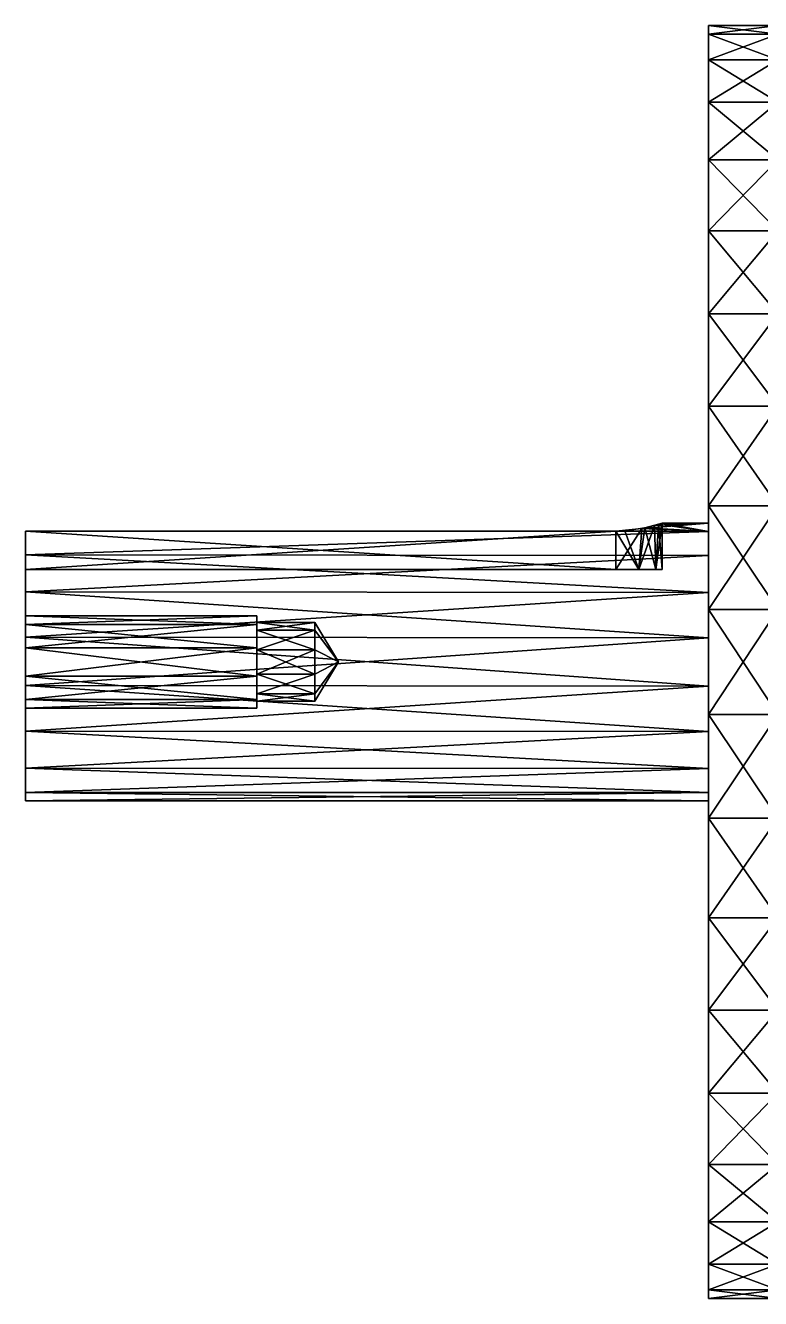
# Model space of a CAD drawing. Extents: x -237 to 78, y -138 to -8.
# Drawn here: x -237.4 to -173.9, y -128 to -18 of the extents above; entities that cross this region are included whole.
import ezdxf

# ---------------------------------------------------------------- set-up
doc = ezdxf.new("R2010")
doc.units = 0
doc.layers.get('0').update_dxf_attribs({"color": 214, "linetype": 'CONTINUOUS'})

msp = doc.modelspace()

# ---------------------------------------------------------------- meshes
at = {"color": 134}
mesh = msp.add_polyface(dxfattribs=at)
corners = [(-172.39, -17.95, 299.29), (-178.39, -17.95, 299.29), (-172.39, -18.7, 308.34), (-178.39, -17.95, 299.29), (-178.39, -18.7, 308.34), (-172.39, -18.7, 308.34), (-172.39, -18.7, 308.34), (-178.39, -18.7, 308.34), (-172.39, -20.93, 317.15), (-178.39, -18.7, 308.34), (-178.39, -20.93, 317.15), (-172.39, -20.93, 317.15), (-172.39, -20.93, 317.15), (-178.39, -20.93, 317.15), (-172.39, -24.58, 325.47), (-178.39, -20.93, 317.15), (-178.39, -24.58, 325.47), (-172.39, -24.58, 325.47), (-172.39, -24.58, 325.47), (-178.39, -24.58, 325.47), (-172.39, -29.55, 333.07), (-178.39, -24.58, 325.47), (-178.39, -29.55, 333.07), (-172.39, -29.55, 333.07), (-172.39, -29.55, 333.07), (-178.39, -29.55, 333.07), (-172.39, -35.7, 339.75), (-178.39, -29.55, 333.07), (-178.39, -35.7, 339.75), (-172.39, -35.7, 339.75), (-172.39, -35.7, 339.75), (-178.39, -35.7, 339.75), (-172.39, -42.87, 345.33), (-178.39, -35.7, 339.75), (-178.39, -42.87, 345.33), (-172.39, -42.87, 345.33), (-172.39, -42.87, 345.33), (-178.39, -42.87, 345.33), (-172.39, -50.86, 349.66), (-178.39, -42.87, 345.33), (-178.39, -50.86, 349.66), (-172.39, -50.86, 349.66), (-172.39, -50.86, 349.66), (-178.39, -50.86, 349.66), (-172.39, -59.45, 352.61), (-178.39, -50.86, 349.66), (-178.39, -59.45, 352.61), (-172.39, -59.45, 352.61), (-172.39, -59.45, 352.61), (-178.39, -59.45, 352.61), (-172.39, -68.41, 354.1), (-178.39, -59.45, 352.61), (-178.39, -68.41, 354.1), (-172.39, -68.41, 354.1), (-172.39, -68.41, 354.1), (-178.39, -68.41, 354.1), (-172.39, -77.5, 354.1), (-178.39, -68.41, 354.1), (-178.39, -77.5, 354.1), (-172.39, -77.5, 354.1), (-172.39, -77.5, 354.1), (-178.39, -77.5, 354.1), (-172.39, -86.46, 352.61), (-178.39, -77.5, 354.1), (-178.39, -86.46, 352.61), (-172.39, -86.46, 352.61), (-172.39, -86.46, 352.61), (-178.39, -86.46, 352.61), (-172.39, -95.05, 349.66), (-178.39, -86.46, 352.61), (-178.39, -95.05, 349.66), (-172.39, -95.05, 349.66), (-172.39, -95.05, 349.66), (-178.39, -95.05, 349.66), (-172.39, -103.04, 345.33), (-178.39, -95.05, 349.66), (-178.39, -103.04, 345.33), (-172.39, -103.04, 345.33), (-172.39, -103.04, 345.33), (-178.39, -103.04, 345.33), (-172.39, -110.2, 339.75), (-178.39, -103.04, 345.33), (-178.39, -110.2, 339.75), (-172.39, -110.2, 339.75), (-172.39, -110.2, 339.75), (-178.39, -110.2, 339.75), (-172.39, -116.36, 333.07), (-178.39, -110.2, 339.75), (-178.39, -116.36, 333.07), (-172.39, -116.36, 333.07), (-172.39, -116.36, 333.07), (-178.39, -116.36, 333.07), (-172.39, -121.32, 325.47), (-178.39, -116.36, 333.07), (-178.39, -121.32, 325.47), (-172.39, -121.32, 325.47), (-172.39, -121.32, 325.47), (-178.39, -121.32, 325.47), (-172.39, -124.97, 317.15), (-178.39, -121.32, 325.47), (-178.39, -124.97, 317.15), (-172.39, -124.97, 317.15), (-172.39, -124.97, 317.15), (-178.39, -124.97, 317.15), (-172.39, -127.2, 308.34), (-178.39, -124.97, 317.15), (-178.39, -127.2, 308.34), (-172.39, -127.2, 308.34), (-172.39, -127.2, 308.34), (-178.39, -127.2, 308.34), (-172.39, -127.95, 299.29), (-178.39, -127.2, 308.34), (-178.39, -127.95, 299.29), (-172.39, -127.95, 299.29)]
mesh.append_faces([[corners[k] for k in face] for face in [(0, 1, 2, 0), (3, 4, 5, 3), (6, 7, 8, 6), (9, 10, 11, 9), (12, 13, 14, 12), (15, 16, 17, 15), (18, 19, 20, 18), (21, 22, 23, 21), (24, 25, 26, 24), (27, 28, 29, 27), (30, 31, 32, 30), (33, 34, 35, 33), (36, 37, 38, 36), (39, 40, 41, 39), (42, 43, 44, 42), (45, 46, 47, 45), (48, 49, 50, 48), (51, 52, 53, 51), (54, 55, 56, 54), (57, 58, 59, 57), (60, 61, 62, 60), (63, 64, 65, 63), (66, 67, 68, 66), (69, 70, 71, 69), (72, 73, 74, 72), (75, 76, 77, 75), (78, 79, 80, 78), (81, 82, 83, 81), (84, 85, 86, 84), (87, 88, 89, 87), (90, 91, 92, 90), (93, 94, 95, 93), (96, 97, 98, 96), (99, 100, 101, 99), (102, 103, 104, 102), (105, 106, 107, 105), (108, 109, 110, 108), (111, 112, 113, 111)]], dxfattribs={"vtx3": -1, "color": 134})
mesh = msp.add_polyface(dxfattribs=at)
corners = [(-172.39, -127.95, 299.29), (-178.39, -127.95, 299.29), (-172.39, -127.2, 290.24), (-178.39, -127.95, 299.29), (-178.39, -127.2, 290.24), (-172.39, -127.2, 290.24), (-172.39, -127.2, 290.24), (-178.39, -127.2, 290.24), (-172.39, -124.97, 281.43), (-178.39, -127.2, 290.24), (-178.39, -124.97, 281.43), (-172.39, -124.97, 281.43), (-172.39, -124.97, 281.43), (-178.39, -124.97, 281.43), (-172.39, -121.32, 273.11), (-178.39, -124.97, 281.43), (-178.39, -121.32, 273.11), (-172.39, -121.32, 273.11), (-172.39, -121.32, 273.11), (-178.39, -121.32, 273.11), (-172.39, -116.36, 265.51), (-178.39, -121.32, 273.11), (-178.39, -116.36, 265.51), (-172.39, -116.36, 265.51), (-172.39, -116.36, 265.51), (-178.39, -116.36, 265.51), (-172.39, -110.2, 258.82), (-178.39, -116.36, 265.51), (-178.39, -110.2, 258.82), (-172.39, -110.2, 258.82), (-172.39, -110.2, 258.82), (-178.39, -110.2, 258.82), (-172.39, -103.04, 253.24), (-178.39, -110.2, 258.82), (-178.39, -103.04, 253.24), (-172.39, -103.04, 253.24), (-172.39, -103.04, 253.24), (-178.39, -103.04, 253.24), (-172.39, -95.05, 248.92), (-178.39, -103.04, 253.24), (-178.39, -95.05, 248.92), (-172.39, -95.05, 248.92), (-172.39, -95.05, 248.92), (-178.39, -95.05, 248.92), (-172.39, -86.46, 245.97), (-178.39, -95.05, 248.92), (-178.39, -86.46, 245.97), (-172.39, -86.46, 245.97), (-172.39, -86.46, 245.97), (-178.39, -86.46, 245.97), (-172.39, -77.5, 244.48), (-178.39, -86.46, 245.97), (-178.39, -77.5, 244.48), (-172.39, -77.5, 244.48), (-172.39, -77.5, 244.48), (-178.39, -77.5, 244.48), (-172.39, -68.41, 244.48), (-178.39, -77.5, 244.48), (-178.39, -68.41, 244.48), (-172.39, -68.41, 244.48), (-172.39, -68.41, 244.48), (-178.39, -68.41, 244.48), (-172.39, -59.45, 245.97), (-178.39, -68.41, 244.48), (-178.39, -59.45, 245.97), (-172.39, -59.45, 245.97), (-172.39, -59.45, 245.97), (-178.39, -59.45, 245.97), (-172.39, -50.86, 248.92), (-178.39, -59.45, 245.97), (-178.39, -50.86, 248.92), (-172.39, -50.86, 248.92), (-172.39, -50.86, 248.92), (-178.39, -50.86, 248.92), (-172.39, -42.87, 253.24), (-178.39, -50.86, 248.92), (-178.39, -42.87, 253.24), (-172.39, -42.87, 253.24), (-172.39, -42.87, 253.24), (-178.39, -42.87, 253.24), (-172.39, -35.7, 258.82), (-178.39, -42.87, 253.24), (-178.39, -35.7, 258.82), (-172.39, -35.7, 258.82), (-172.39, -35.7, 258.82), (-178.39, -35.7, 258.82), (-172.39, -29.55, 265.51), (-178.39, -35.7, 258.82), (-178.39, -29.55, 265.51), (-172.39, -29.55, 265.51), (-172.39, -29.55, 265.51), (-178.39, -29.55, 265.51), (-172.39, -24.58, 273.11), (-178.39, -29.55, 265.51), (-178.39, -24.58, 273.11), (-172.39, -24.58, 273.11), (-172.39, -24.58, 273.11), (-178.39, -24.58, 273.11), (-172.39, -20.93, 281.43), (-178.39, -24.58, 273.11), (-178.39, -20.93, 281.43), (-172.39, -20.93, 281.43), (-172.39, -20.93, 281.43), (-178.39, -20.93, 281.43), (-172.39, -18.7, 290.24), (-178.39, -20.93, 281.43), (-178.39, -18.7, 290.24), (-172.39, -18.7, 290.24), (-172.39, -18.7, 290.24), (-178.39, -18.7, 290.24), (-172.39, -17.95, 299.29), (-178.39, -18.7, 290.24), (-178.39, -17.95, 299.29), (-172.39, -17.95, 299.29)]
mesh.append_faces([[corners[k] for k in face] for face in [(0, 1, 2, 0), (3, 4, 5, 3), (6, 7, 8, 6), (9, 10, 11, 9), (12, 13, 14, 12), (15, 16, 17, 15), (18, 19, 20, 18), (21, 22, 23, 21), (24, 25, 26, 24), (27, 28, 29, 27), (30, 31, 32, 30), (33, 34, 35, 33), (36, 37, 38, 36), (39, 40, 41, 39), (42, 43, 44, 42), (45, 46, 47, 45), (48, 49, 50, 48), (51, 52, 53, 51), (54, 55, 56, 54), (57, 58, 59, 57), (60, 61, 62, 60), (63, 64, 65, 63), (66, 67, 68, 66), (69, 70, 71, 69), (72, 73, 74, 72), (75, 76, 77, 75), (78, 79, 80, 78), (81, 82, 83, 81), (84, 85, 86, 84), (87, 88, 89, 87), (90, 91, 92, 90), (93, 94, 95, 93), (96, 97, 98, 96), (99, 100, 101, 99), (102, 103, 104, 102), (105, 106, 107, 105), (108, 109, 110, 108), (111, 112, 113, 111)]], dxfattribs={"vtx3": -1, "color": 134})
mesh = msp.add_polyface(dxfattribs=at)
corners = [(-178.39, -127.95, 299.29), (-178.39, -84.23, 295.18), (-178.39, -127.2, 290.24), (-178.39, -84.23, 295.18), (-178.39, -82.15, 291.57), (-178.39, -127.2, 290.24), (-178.39, -127.2, 290.24), (-178.39, -82.15, 291.57), (-178.39, -78.95, 288.9), (-178.39, -18.7, 290.24), (-178.39, -63.76, 291.57), (-178.39, -17.95, 299.29), (-178.39, -63.76, 291.57), (-178.39, -61.68, 295.18), (-178.39, -17.95, 299.29), (-178.39, -17.95, 299.29), (-178.39, -61.68, 295.18), (-178.39, -60.95, 299.29), (-178.39, -17.95, 299.29), (-178.39, -60.95, 299.29), (-178.39, -18.7, 308.34), (-178.39, -60.95, 299.29), (-178.39, -61.68, 303.39), (-178.39, -18.7, 308.34), (-178.39, -18.7, 308.34), (-178.39, -61.68, 303.39), (-178.39, -63.76, 307), (-178.39, -66.95, 309.68), (-178.39, -20.93, 317.15), (-178.39, -63.76, 307), (-178.39, -20.93, 317.15), (-178.39, -18.7, 308.34), (-178.39, -63.76, 307), (-178.39, -124.97, 317.15), (-178.39, -121.32, 325.47), (-178.39, -116.36, 333.07), (-178.39, -124.97, 317.15), (-178.39, -116.36, 333.07), (-178.39, -110.2, 339.75), (-178.39, -124.97, 317.15), (-178.39, -110.2, 339.75), (-178.39, -103.04, 345.33), (-178.39, -124.97, 317.15), (-178.39, -103.04, 345.33), (-178.39, -95.05, 349.66), (-178.39, -124.97, 317.15), (-178.39, -95.05, 349.66), (-178.39, -86.46, 352.61), (-178.39, -124.97, 317.15), (-178.39, -86.46, 352.61), (-178.39, -77.5, 354.1), (-178.39, -124.97, 317.15), (-178.39, -77.5, 354.1), (-178.39, -75.04, 311.11), (-178.39, -124.97, 317.15), (-178.39, -75.04, 311.11), (-178.39, -78.95, 309.68), (-178.39, -124.97, 317.15), (-178.39, -78.95, 309.68), (-178.39, -82.15, 307), (-178.39, -124.97, 317.15), (-178.39, -82.15, 307), (-178.39, -127.2, 308.34), (-178.39, -70.87, 311.11), (-178.39, -75.04, 311.11), (-178.39, -77.5, 354.1), (-178.39, -70.87, 311.11), (-178.39, -77.5, 354.1), (-178.39, -68.41, 354.1), (-178.39, -70.87, 311.11), (-178.39, -68.41, 354.1), (-178.39, -59.45, 352.61), (-178.39, -70.87, 311.11), (-178.39, -59.45, 352.61), (-178.39, -50.86, 349.66), (-178.39, -70.87, 311.11), (-178.39, -50.86, 349.66), (-178.39, -42.87, 345.33), (-178.39, -70.87, 311.11), (-178.39, -42.87, 345.33), (-178.39, -35.7, 339.75), (-178.39, -70.87, 311.11), (-178.39, -35.7, 339.75), (-178.39, -29.55, 333.07), (-178.39, -70.87, 311.11), (-178.39, -29.55, 333.07), (-178.39, -24.58, 325.47), (-178.39, -70.87, 311.11), (-178.39, -24.58, 325.47), (-178.39, -20.93, 317.15), (-178.39, -70.87, 311.11), (-178.39, -20.93, 317.15), (-178.39, -66.95, 309.68), (-178.39, -124.97, 281.43), (-178.39, -127.2, 290.24), (-178.39, -78.95, 288.9), (-178.39, -124.97, 281.43), (-178.39, -78.95, 288.9), (-178.39, -75.04, 287.47), (-178.39, -124.97, 281.43), (-178.39, -75.04, 287.47), (-178.39, -77.5, 244.48), (-178.39, -124.97, 281.43), (-178.39, -77.5, 244.48), (-178.39, -86.46, 245.97), (-178.39, -124.97, 281.43), (-178.39, -86.46, 245.97), (-178.39, -95.05, 248.92), (-178.39, -124.97, 281.43), (-178.39, -95.05, 248.92), (-178.39, -103.04, 253.24), (-178.39, -124.97, 281.43), (-178.39, -103.04, 253.24), (-178.39, -110.2, 258.82), (-178.39, -124.97, 281.43), (-178.39, -110.2, 258.82), (-178.39, -116.36, 265.51), (-178.39, -124.97, 281.43), (-178.39, -116.36, 265.51), (-178.39, -121.32, 273.11), (-178.39, -70.87, 287.47), (-178.39, -66.95, 288.9), (-178.39, -18.7, 290.24), (-178.39, -70.87, 287.47), (-178.39, -18.7, 290.24), (-178.39, -20.93, 281.43), (-178.39, -70.87, 287.47), (-178.39, -20.93, 281.43), (-178.39, -24.58, 273.11), (-178.39, -70.87, 287.47), (-178.39, -24.58, 273.11), (-178.39, -29.55, 265.51), (-178.39, -70.87, 287.47), (-178.39, -29.55, 265.51), (-178.39, -35.7, 258.82), (-178.39, -70.87, 287.47), (-178.39, -35.7, 258.82), (-178.39, -42.87, 253.24), (-178.39, -70.87, 287.47), (-178.39, -42.87, 253.24), (-178.39, -50.86, 248.92), (-178.39, -70.87, 287.47), (-178.39, -50.86, 248.92), (-178.39, -59.45, 245.97), (-178.39, -70.87, 287.47), (-178.39, -59.45, 245.97), (-178.39, -68.41, 244.48), (-178.39, -70.87, 287.47), (-178.39, -68.41, 244.48), (-178.39, -77.5, 244.48), (-178.39, -70.87, 287.47), (-178.39, -77.5, 244.48), (-178.39, -75.04, 287.47), (-178.39, -127.2, 308.34), (-178.39, -82.15, 307), (-178.39, -84.23, 303.39), (-178.39, -127.2, 308.34), (-178.39, -84.23, 303.39), (-178.39, -84.95, 299.29), (-178.39, -127.2, 308.34), (-178.39, -84.95, 299.29), (-178.39, -127.95, 299.29), (-178.39, -84.95, 299.29), (-178.39, -84.23, 295.18), (-178.39, -127.95, 299.29), (-178.39, -66.95, 288.9), (-178.39, -63.76, 291.57), (-178.39, -18.7, 290.24)]
mesh.append_faces([[corners[k] for k in face] for face in [(0, 1, 2, 0), (3, 4, 5, 3), (6, 7, 8, 6), (9, 10, 11, 9), (12, 13, 14, 12), (15, 16, 17, 15), (18, 19, 20, 18), (21, 22, 23, 21), (24, 25, 26, 24), (27, 28, 29, 27), (30, 31, 32, 30), (33, 34, 35, 33), (36, 37, 38, 36), (39, 40, 41, 39), (42, 43, 44, 42), (45, 46, 47, 45), (48, 49, 50, 48), (51, 52, 53, 51), (54, 55, 56, 54), (57, 58, 59, 57), (60, 61, 62, 60), (63, 64, 65, 63), (66, 67, 68, 66), (69, 70, 71, 69), (72, 73, 74, 72), (75, 76, 77, 75), (78, 79, 80, 78), (81, 82, 83, 81), (84, 85, 86, 84), (87, 88, 89, 87), (90, 91, 92, 90), (93, 94, 95, 93), (96, 97, 98, 96), (99, 100, 101, 99), (102, 103, 104, 102), (105, 106, 107, 105), (108, 109, 110, 108), (111, 112, 113, 111), (114, 115, 116, 114), (117, 118, 119, 117), (120, 121, 122, 120), (123, 124, 125, 123), (126, 127, 128, 126), (129, 130, 131, 129), (132, 133, 134, 132), (135, 136, 137, 135), (138, 139, 140, 138), (141, 142, 143, 141), (144, 145, 146, 144), (147, 148, 149, 147), (150, 151, 152, 150), (153, 154, 155, 153), (156, 157, 158, 156), (159, 160, 161, 159), (162, 163, 164, 162), (165, 166, 167, 165)]], dxfattribs={"vtx3": -1, "color": 134})
mesh = msp.add_polyface(dxfattribs=at)
corners = [(-237.39, -63.7, 291.65), (-178.39, -63.76, 291.57), (-237.39, -66.88, 288.94), (-178.39, -63.76, 291.57), (-178.39, -66.95, 288.9), (-237.39, -66.88, 288.94), (-237.39, -66.88, 288.94), (-178.39, -66.95, 288.9), (-237.39, -70.8, 287.48), (-178.39, -66.95, 288.9), (-178.39, -70.87, 287.47), (-237.39, -70.8, 287.48), (-237.39, -70.8, 287.48), (-178.39, -70.87, 287.47), (-237.39, -74.98, 287.46), (-178.39, -70.87, 287.47), (-178.39, -75.04, 287.47), (-237.39, -74.98, 287.46), (-237.39, -74.98, 287.46), (-178.39, -75.04, 287.47), (-237.39, -78.92, 288.88), (-178.39, -75.04, 287.47), (-178.39, -78.95, 288.9), (-237.39, -78.92, 288.88), (-237.39, -78.92, 288.88), (-178.39, -78.95, 288.9), (-237.39, -82.13, 291.55), (-178.39, -78.95, 288.9), (-178.39, -82.15, 291.57), (-237.39, -82.13, 291.55), (-237.39, -82.13, 291.55), (-178.39, -82.15, 291.57), (-237.39, -84.22, 295.17), (-178.39, -82.15, 291.57), (-178.39, -84.23, 295.18), (-237.39, -84.22, 295.17), (-237.39, -84.22, 295.17), (-178.39, -84.23, 295.18), (-237.39, -84.95, 299.29), (-178.39, -84.23, 295.18), (-178.39, -84.95, 299.29), (-237.39, -84.95, 299.29), (-178.39, -61.68, 295.18), (-178.39, -63.76, 291.57), (-237.39, -63.7, 291.65), (-178.39, -61.68, 295.18), (-237.39, -63.7, 291.65), (-237.39, -61.64, 295.29), (-178.39, -61.68, 295.18), (-237.39, -61.64, 295.29), (-186.39, -61.64, 295.29), (-178.39, -61.68, 295.18), (-186.39, -61.64, 295.29), (-185.62, -61.61, 295.36), (-178.39, -61.68, 295.18), (-185.62, -61.61, 295.36), (-183.88, -61.37, 296.17), (-178.39, -61.68, 295.18), (-183.88, -61.37, 296.17), (-182.69, -61.05, 297.75), (-178.39, -61.68, 295.18), (-182.69, -61.05, 297.75), (-182.39, -60.95, 299.29), (-178.39, -61.68, 295.18), (-182.39, -60.95, 299.29), (-178.39, -60.95, 299.29)]
mesh.append_faces([[corners[k] for k in face] for face in [(0, 1, 2, 0), (3, 4, 5, 3), (6, 7, 8, 6), (9, 10, 11, 9), (12, 13, 14, 12), (15, 16, 17, 15), (18, 19, 20, 18), (21, 22, 23, 21), (24, 25, 26, 24), (27, 28, 29, 27), (30, 31, 32, 30), (33, 34, 35, 33), (36, 37, 38, 36), (39, 40, 41, 39), (42, 43, 44, 42), (45, 46, 47, 45), (48, 49, 50, 48), (51, 52, 53, 51), (54, 55, 56, 54), (57, 58, 59, 57), (60, 61, 62, 60), (63, 64, 65, 63)]], dxfattribs={"vtx3": -1, "color": 134})
at = {"color": 191}
mesh = msp.add_polyface(dxfattribs=at)
corners = [(-237.39, -84.95, 299.29), (-178.39, -84.95, 299.29), (-237.39, -84.22, 303.41), (-178.39, -84.95, 299.29), (-178.39, -84.23, 303.39), (-237.39, -84.22, 303.41), (-237.39, -84.22, 303.41), (-178.39, -84.23, 303.39), (-237.39, -82.13, 307.02), (-178.39, -84.23, 303.39), (-178.39, -82.15, 307), (-237.39, -82.13, 307.02), (-237.39, -82.13, 307.02), (-178.39, -82.15, 307), (-237.39, -78.92, 309.7), (-178.39, -82.15, 307), (-178.39, -78.95, 309.68), (-237.39, -78.92, 309.7), (-237.39, -78.92, 309.7), (-178.39, -78.95, 309.68), (-237.39, -74.98, 311.12), (-178.39, -78.95, 309.68), (-178.39, -75.04, 311.11), (-237.39, -74.98, 311.12), (-237.39, -74.98, 311.12), (-178.39, -75.04, 311.11), (-237.39, -70.8, 311.09), (-178.39, -75.04, 311.11), (-178.39, -70.87, 311.11), (-237.39, -70.8, 311.09), (-237.39, -70.8, 311.09), (-178.39, -70.87, 311.11), (-237.39, -66.88, 309.64), (-178.39, -70.87, 311.11), (-178.39, -66.95, 309.68), (-237.39, -66.88, 309.64), (-237.39, -66.88, 309.64), (-178.39, -66.95, 309.68), (-237.39, -63.7, 306.93), (-178.39, -66.95, 309.68), (-178.39, -63.76, 307), (-237.39, -63.7, 306.93), (-178.39, -61.68, 303.39), (-178.39, -60.95, 299.29), (-184.13, -61.42, 302.59), (-178.39, -61.68, 303.39), (-184.13, -61.42, 302.59), (-186.39, -61.64, 303.29), (-178.39, -61.68, 303.39), (-186.39, -61.64, 303.29), (-237.39, -61.64, 303.29), (-178.39, -61.68, 303.39), (-237.39, -61.64, 303.29), (-237.39, -63.7, 306.93), (-178.39, -61.68, 303.39), (-237.39, -63.7, 306.93), (-178.39, -63.76, 307), (-183.06, -61.16, 301.51), (-178.39, -60.95, 299.29), (-182.39, -60.95, 299.29), (-183.06, -61.16, 301.51), (-184.13, -61.42, 302.59), (-178.39, -60.95, 299.29)]
mesh.append_faces([[corners[k] for k in face] for face in [(0, 1, 2, 0), (3, 4, 5, 3), (6, 7, 8, 6), (9, 10, 11, 9), (12, 13, 14, 12), (15, 16, 17, 15), (18, 19, 20, 18), (21, 22, 23, 21), (24, 25, 26, 24), (27, 28, 29, 27), (30, 31, 32, 30), (33, 34, 35, 33), (36, 37, 38, 36), (39, 40, 41, 39), (42, 43, 44, 42), (45, 46, 47, 45), (48, 49, 50, 48), (51, 52, 53, 51), (54, 55, 56, 54), (57, 58, 59, 57), (60, 61, 62, 60)]], dxfattribs={"vtx3": -1, "color": 191})
at = {"color": 183}
mesh = msp.add_polyface(dxfattribs=at)
corners = [(-183.88, -61.37, 296.17), (-182.92, -64.95, 297.29), (-182.69, -61.05, 297.75), (-182.92, -64.95, 297.29), (-182.39, -64.95, 299.29), (-182.69, -61.05, 297.75), (-182.69, -61.05, 297.75), (-182.39, -64.95, 299.29), (-182.39, -60.95, 299.29), (-183.88, -61.37, 296.17), (-185.62, -61.61, 295.36), (-184.39, -64.95, 295.82), (-185.62, -61.61, 295.36), (-186.39, -61.64, 295.29), (-184.39, -64.95, 295.82), (-184.39, -64.95, 295.82), (-186.39, -61.64, 295.29), (-186.39, -64.95, 295.29), (-183.88, -61.37, 296.17), (-184.39, -64.95, 295.82), (-182.92, -64.95, 297.29)]
mesh.append_faces([[corners[k] for k in face] for face in [(0, 1, 2, 0), (3, 4, 5, 3), (6, 7, 8, 6), (9, 10, 11, 9), (12, 13, 14, 12), (15, 16, 17, 15), (18, 19, 20, 18)]], dxfattribs={"vtx3": -1, "color": 183})
at = {"color": 134}
mesh = msp.add_polyface(dxfattribs=at)
corners = [(-184.13, -61.42, 302.59), (-186.39, -64.95, 303.29), (-186.39, -61.64, 303.29), (-186.39, -64.95, 303.29), (-184.13, -61.42, 302.59), (-184.39, -64.95, 302.75), (-184.13, -61.42, 302.59), (-183.06, -61.16, 301.51), (-184.39, -64.95, 302.75), (-184.39, -64.95, 302.75), (-183.06, -61.16, 301.51), (-182.92, -64.95, 301.29), (-183.06, -61.16, 301.51), (-182.39, -60.95, 299.29), (-182.92, -64.95, 301.29), (-182.92, -64.95, 301.29), (-182.39, -60.95, 299.29), (-182.39, -64.95, 299.29)]
mesh.append_faces([[corners[k] for k in face] for face in [(0, 1, 2, 0), (3, 4, 5, 3), (6, 7, 8, 6), (9, 10, 11, 9), (12, 13, 14, 12), (15, 16, 17, 15)]], dxfattribs={"vtx3": -1, "color": 134})
at = {"color": 36}
mesh = msp.add_polyface(dxfattribs=at)
corners = [(-237.39, -63.7, 306.93), (-237.39, -61.64, 303.29), (-237.39, -66.88, 309.64), (-237.39, -61.64, 303.29), (-237.39, -64.95, 303.29), (-237.39, -66.88, 309.64), (-237.39, -66.88, 309.64), (-237.39, -64.95, 303.29), (-237.39, -70.8, 311.09), (-237.39, -64.95, 303.29), (-237.39, -71.72, 303.09), (-237.39, -70.8, 311.09), (-237.39, -70.8, 311.09), (-237.39, -71.72, 303.09), (-237.39, -74.98, 311.12), (-237.39, -71.72, 303.09), (-237.39, -74.19, 303.09), (-237.39, -74.98, 311.12), (-237.39, -74.98, 311.12), (-237.39, -74.19, 303.09), (-237.39, -78.92, 309.7), (-237.39, -74.19, 303.09), (-237.39, -84.22, 303.41), (-237.39, -78.92, 309.7), (-237.39, -78.92, 309.7), (-237.39, -84.22, 303.41), (-237.39, -82.13, 307.02), (-237.39, -74.98, 287.46), (-237.39, -78.92, 288.88), (-237.39, -74.19, 295.48), (-237.39, -78.92, 288.88), (-237.39, -84.22, 295.17), (-237.39, -74.19, 295.48), (-237.39, -74.19, 295.48), (-237.39, -84.22, 295.17), (-237.39, -76.19, 296.94), (-237.39, -84.22, 295.17), (-237.39, -84.95, 299.29), (-237.39, -76.19, 296.94), (-237.39, -76.19, 296.94), (-237.39, -84.95, 299.29), (-237.39, -76.95, 299.29), (-237.39, -70.8, 287.48), (-237.39, -74.98, 287.46), (-237.39, -66.88, 288.94), (-237.39, -74.98, 287.46), (-237.39, -71.72, 295.48), (-237.39, -66.88, 288.94), (-237.39, -66.88, 288.94), (-237.39, -71.72, 295.48), (-237.39, -63.7, 291.65), (-237.39, -71.72, 295.48), (-237.39, -64.95, 295.29), (-237.39, -63.7, 291.65), (-237.39, -63.7, 291.65), (-237.39, -64.95, 295.29), (-237.39, -61.64, 295.29), (-237.39, -76.95, 299.29), (-237.39, -84.95, 299.29), (-237.39, -76.19, 301.64), (-237.39, -84.95, 299.29), (-237.39, -84.22, 303.41), (-237.39, -76.19, 301.64), (-237.39, -76.19, 301.64), (-237.39, -84.22, 303.41), (-237.39, -74.19, 303.09), (-237.39, -64.95, 303.29), (-237.39, -69.72, 296.94), (-237.39, -68.95, 299.29), (-237.39, -64.95, 303.29), (-237.39, -68.95, 299.29), (-237.39, -69.72, 301.64), (-237.39, -64.95, 303.29), (-237.39, -69.72, 301.64), (-237.39, -71.72, 303.09), (-237.39, -64.95, 295.29), (-237.39, -69.72, 296.94), (-237.39, -64.95, 303.29), (-237.39, -64.95, 295.29), (-237.39, -71.72, 295.48), (-237.39, -69.72, 296.94), (-237.39, -74.98, 287.46), (-237.39, -74.19, 295.48), (-237.39, -71.72, 295.48), (-237.39, -84.22, 295.17), (-237.39, -78.92, 288.88), (-237.39, -82.13, 291.55)]
mesh.append_faces([[corners[k] for k in face] for face in [(0, 1, 2, 0), (3, 4, 5, 3), (6, 7, 8, 6), (9, 10, 11, 9), (12, 13, 14, 12), (15, 16, 17, 15), (18, 19, 20, 18), (21, 22, 23, 21), (24, 25, 26, 24), (27, 28, 29, 27), (30, 31, 32, 30), (33, 34, 35, 33), (36, 37, 38, 36), (39, 40, 41, 39), (42, 43, 44, 42), (45, 46, 47, 45), (48, 49, 50, 48), (51, 52, 53, 51), (54, 55, 56, 54), (57, 58, 59, 57), (60, 61, 62, 60), (63, 64, 65, 63), (66, 67, 68, 66), (69, 70, 71, 69), (72, 73, 74, 72), (75, 76, 77, 75), (78, 79, 80, 78), (81, 82, 83, 81), (84, 85, 86, 84)]], dxfattribs={"vtx3": -1, "color": 36})
at = {"color": 191}
mesh = msp.add_polyface(dxfattribs=at)
corners = [(-186.39, -64.95, 303.29), (-237.39, -64.95, 303.29), (-186.39, -61.64, 303.29), (-237.39, -64.95, 303.29), (-237.39, -61.64, 303.29), (-186.39, -61.64, 303.29)]
mesh.append_faces([[corners[k] for k in face] for face in [(0, 1, 2, 0), (3, 4, 5, 3)]], dxfattribs={"vtx3": -1, "color": 191})
mesh = msp.add_polyface(dxfattribs=at)
corners = [(-237.39, -64.95, 295.29), (-186.39, -64.95, 295.29), (-237.39, -61.64, 295.29), (-186.39, -64.95, 295.29), (-186.39, -61.64, 295.29), (-237.39, -61.64, 295.29)]
mesh.append_faces([[corners[k] for k in face] for face in [(0, 1, 2, 0), (3, 4, 5, 3)]], dxfattribs={"vtx3": -1, "color": 191})
at = {"color": 183}
mesh = msp.add_polyface(dxfattribs=at)
corners = [(-237.39, -64.95, 303.29), (-186.39, -64.95, 303.29), (-184.39, -64.95, 302.75), (-237.39, -64.95, 303.29), (-184.39, -64.95, 302.75), (-182.92, -64.95, 301.29), (-237.39, -64.95, 303.29), (-182.92, -64.95, 301.29), (-182.39, -64.95, 299.29), (-237.39, -64.95, 303.29), (-182.39, -64.95, 299.29), (-182.92, -64.95, 297.29), (-237.39, -64.95, 303.29), (-182.92, -64.95, 297.29), (-184.39, -64.95, 295.82), (-237.39, -64.95, 303.29), (-184.39, -64.95, 295.82), (-186.39, -64.95, 295.29), (-237.39, -64.95, 303.29), (-186.39, -64.95, 295.29), (-237.39, -64.95, 295.29)]
mesh.append_faces([[corners[k] for k in face] for face in [(0, 1, 2, 0), (3, 4, 5, 3), (6, 7, 8, 6), (9, 10, 11, 9), (12, 13, 14, 12), (15, 16, 17, 15), (18, 19, 20, 18)]], dxfattribs={"vtx3": -1, "color": 183})
at = {"color": 36}
mesh = msp.add_polyface(dxfattribs=at)
corners = [(-217.39, -71.72, 303.09), (-237.39, -69.72, 301.64), (-217.39, -69.72, 301.64), (-237.39, -69.72, 301.64), (-237.39, -68.95, 299.29), (-217.39, -69.72, 301.64), (-217.39, -69.72, 301.64), (-237.39, -68.95, 299.29), (-217.39, -68.95, 299.29), (-237.39, -69.72, 301.64), (-217.39, -71.72, 303.09), (-237.39, -71.72, 303.09), (-217.39, -71.72, 303.09), (-217.39, -74.19, 303.09), (-237.39, -71.72, 303.09), (-237.39, -71.72, 303.09), (-217.39, -74.19, 303.09), (-237.39, -74.19, 303.09), (-217.39, -74.19, 303.09), (-217.39, -76.19, 301.64), (-237.39, -74.19, 303.09), (-237.39, -74.19, 303.09), (-217.39, -76.19, 301.64), (-237.39, -76.19, 301.64), (-217.39, -76.19, 301.64), (-217.39, -76.95, 299.29), (-237.39, -76.19, 301.64), (-237.39, -76.19, 301.64), (-217.39, -76.95, 299.29), (-237.39, -76.95, 299.29)]
mesh.append_faces([[corners[k] for k in face] for face in [(0, 1, 2, 0), (3, 4, 5, 3), (6, 7, 8, 6), (9, 10, 11, 9), (12, 13, 14, 12), (15, 16, 17, 15), (18, 19, 20, 18), (21, 22, 23, 21), (24, 25, 26, 24), (27, 28, 29, 27)]], dxfattribs={"vtx3": -1, "color": 36})
mesh = msp.add_polyface(dxfattribs=at)
corners = [(-217.39, -74.19, 295.48), (-237.39, -76.19, 296.94), (-217.39, -76.19, 296.94), (-237.39, -76.19, 296.94), (-237.39, -76.95, 299.29), (-217.39, -76.19, 296.94), (-217.39, -76.19, 296.94), (-237.39, -76.95, 299.29), (-217.39, -76.95, 299.29), (-237.39, -76.19, 296.94), (-217.39, -74.19, 295.48), (-237.39, -74.19, 295.48), (-217.39, -74.19, 295.48), (-217.39, -71.72, 295.48), (-237.39, -74.19, 295.48), (-237.39, -74.19, 295.48), (-217.39, -71.72, 295.48), (-237.39, -71.72, 295.48), (-217.39, -71.72, 295.48), (-217.39, -69.72, 296.94), (-237.39, -71.72, 295.48), (-237.39, -71.72, 295.48), (-217.39, -69.72, 296.94), (-237.39, -69.72, 296.94), (-217.39, -69.72, 296.94), (-217.39, -68.95, 299.29), (-237.39, -69.72, 296.94), (-237.39, -69.72, 296.94), (-217.39, -68.95, 299.29), (-237.39, -68.95, 299.29)]
mesh.append_faces([[corners[k] for k in face] for face in [(0, 1, 2, 0), (3, 4, 5, 3), (6, 7, 8, 6), (9, 10, 11, 9), (12, 13, 14, 12), (15, 16, 17, 15), (18, 19, 20, 18), (21, 22, 23, 21), (24, 25, 26, 24), (27, 28, 29, 27)]], dxfattribs={"vtx3": -1, "color": 36})
mesh = msp.add_polyface(dxfattribs=at)
corners = [(-217.39, -71.72, 295.48), (-217.39, -70.2, 297.29), (-217.39, -69.72, 296.94), (-217.39, -70.2, 297.29), (-217.39, -69.55, 299.29), (-217.39, -69.72, 296.94), (-217.39, -69.72, 296.94), (-217.39, -69.55, 299.29), (-217.39, -68.95, 299.29), (-217.39, -69.55, 299.29), (-217.39, -70.2, 301.29), (-217.39, -68.95, 299.29), (-217.39, -68.95, 299.29), (-217.39, -70.2, 301.29), (-217.39, -69.72, 301.64), (-217.39, -70.2, 301.29), (-217.39, -71.9, 302.52), (-217.39, -69.72, 301.64), (-217.39, -69.72, 301.64), (-217.39, -71.9, 302.52), (-217.39, -71.72, 303.09), (-217.39, -71.9, 302.52), (-217.39, -74, 302.52), (-217.39, -71.72, 303.09), (-217.39, -71.72, 303.09), (-217.39, -74, 302.52), (-217.39, -74.19, 303.09), (-217.39, -70.2, 297.29), (-217.39, -71.72, 295.48), (-217.39, -71.9, 296.05), (-217.39, -71.72, 295.48), (-217.39, -74.19, 295.48), (-217.39, -71.9, 296.05), (-217.39, -71.9, 296.05), (-217.39, -74.19, 295.48), (-217.39, -74, 296.05), (-217.39, -74.19, 295.48), (-217.39, -76.19, 296.94), (-217.39, -74, 296.05), (-217.39, -74, 296.05), (-217.39, -76.19, 296.94), (-217.39, -75.7, 297.29), (-217.39, -76.19, 296.94), (-217.39, -76.95, 299.29), (-217.39, -75.7, 297.29), (-217.39, -75.7, 297.29), (-217.39, -76.95, 299.29), (-217.39, -76.35, 299.29), (-217.39, -76.95, 299.29), (-217.39, -76.19, 301.64), (-217.39, -76.35, 299.29), (-217.39, -76.35, 299.29), (-217.39, -76.19, 301.64), (-217.39, -75.7, 301.29), (-217.39, -76.19, 301.64), (-217.39, -74.19, 303.09), (-217.39, -75.7, 301.29), (-217.39, -75.7, 301.29), (-217.39, -74.19, 303.09), (-217.39, -74, 302.52)]
mesh.append_faces([[corners[k] for k in face] for face in [(0, 1, 2, 0), (3, 4, 5, 3), (6, 7, 8, 6), (9, 10, 11, 9), (12, 13, 14, 12), (15, 16, 17, 15), (18, 19, 20, 18), (21, 22, 23, 21), (24, 25, 26, 24), (27, 28, 29, 27), (30, 31, 32, 30), (33, 34, 35, 33), (36, 37, 38, 36), (39, 40, 41, 39), (42, 43, 44, 42), (45, 46, 47, 45), (48, 49, 50, 48), (51, 52, 53, 51), (54, 55, 56, 54), (57, 58, 59, 57)]], dxfattribs={"vtx3": -1, "color": 36})
at = {"color": 134}
mesh = msp.add_polyface(dxfattribs=at)
corners = [(-212.39, -71.9, 302.52), (-217.39, -70.2, 301.29), (-212.39, -70.2, 301.29), (-217.39, -70.2, 301.29), (-217.39, -69.55, 299.29), (-212.39, -70.2, 301.29), (-212.39, -70.2, 301.29), (-217.39, -69.55, 299.29), (-212.39, -69.55, 299.29), (-217.39, -70.2, 301.29), (-212.39, -71.9, 302.52), (-217.39, -71.9, 302.52), (-212.39, -71.9, 302.52), (-212.39, -74, 302.52), (-217.39, -71.9, 302.52), (-217.39, -71.9, 302.52), (-212.39, -74, 302.52), (-217.39, -74, 302.52), (-212.39, -74, 302.52), (-212.39, -75.7, 301.29), (-217.39, -74, 302.52), (-217.39, -74, 302.52), (-212.39, -75.7, 301.29), (-217.39, -75.7, 301.29), (-212.39, -75.7, 301.29), (-212.39, -76.35, 299.29), (-217.39, -75.7, 301.29), (-217.39, -75.7, 301.29), (-212.39, -76.35, 299.29), (-217.39, -76.35, 299.29)]
mesh.append_faces([[corners[k] for k in face] for face in [(0, 1, 2, 0), (3, 4, 5, 3), (6, 7, 8, 6), (9, 10, 11, 9), (12, 13, 14, 12), (15, 16, 17, 15), (18, 19, 20, 18), (21, 22, 23, 21), (24, 25, 26, 24), (27, 28, 29, 27)]], dxfattribs={"vtx3": -1, "color": 134})
mesh = msp.add_polyface(dxfattribs=at)
corners = [(-212.39, -74, 296.05), (-217.39, -75.7, 297.29), (-212.39, -75.7, 297.29), (-217.39, -75.7, 297.29), (-217.39, -76.35, 299.29), (-212.39, -75.7, 297.29), (-212.39, -75.7, 297.29), (-217.39, -76.35, 299.29), (-212.39, -76.35, 299.29), (-217.39, -75.7, 297.29), (-212.39, -74, 296.05), (-217.39, -74, 296.05), (-212.39, -74, 296.05), (-212.39, -71.9, 296.05), (-217.39, -74, 296.05), (-217.39, -74, 296.05), (-212.39, -71.9, 296.05), (-217.39, -71.9, 296.05), (-212.39, -71.9, 296.05), (-212.39, -70.2, 297.29), (-217.39, -71.9, 296.05), (-217.39, -71.9, 296.05), (-212.39, -70.2, 297.29), (-217.39, -70.2, 297.29), (-212.39, -70.2, 297.29), (-212.39, -69.55, 299.29), (-217.39, -70.2, 297.29), (-217.39, -70.2, 297.29), (-212.39, -69.55, 299.29), (-217.39, -69.55, 299.29)]
mesh.append_faces([[corners[k] for k in face] for face in [(0, 1, 2, 0), (3, 4, 5, 3), (6, 7, 8, 6), (9, 10, 11, 9), (12, 13, 14, 12), (15, 16, 17, 15), (18, 19, 20, 18), (21, 22, 23, 21), (24, 25, 26, 24), (27, 28, 29, 27)]], dxfattribs={"vtx3": -1, "color": 134})
mesh = msp.add_polyface(dxfattribs=at)
corners = [(-210.34, -72.95, 299.29), (-212.39, -69.55, 299.29), (-212.39, -70.2, 297.29), (-210.34, -72.95, 299.29), (-212.39, -70.2, 297.29), (-212.39, -71.9, 296.05), (-210.34, -72.95, 299.29), (-212.39, -71.9, 296.05), (-212.39, -74, 296.05), (-210.34, -72.95, 299.29), (-212.39, -74, 296.05), (-212.39, -75.7, 297.29), (-210.34, -72.95, 299.29), (-212.39, -75.7, 297.29), (-212.39, -76.35, 299.29)]
mesh.append_faces([[corners[k] for k in face] for face in [(0, 1, 2, 0), (3, 4, 5, 3), (6, 7, 8, 6), (9, 10, 11, 9), (12, 13, 14, 12)]], dxfattribs={"vtx3": -1, "color": 134})
mesh = msp.add_polyface(dxfattribs=at)
corners = [(-210.34, -72.95, 299.29), (-212.39, -76.35, 299.29), (-212.39, -75.7, 301.29), (-210.34, -72.95, 299.29), (-212.39, -75.7, 301.29), (-212.39, -74, 302.52), (-210.34, -72.95, 299.29), (-212.39, -74, 302.52), (-212.39, -71.9, 302.52), (-210.34, -72.95, 299.29), (-212.39, -71.9, 302.52), (-212.39, -70.2, 301.29), (-210.34, -72.95, 299.29), (-212.39, -70.2, 301.29), (-212.39, -69.55, 299.29)]
mesh.append_faces([[corners[k] for k in face] for face in [(0, 1, 2, 0), (3, 4, 5, 3), (6, 7, 8, 6), (9, 10, 11, 9), (12, 13, 14, 12)]], dxfattribs={"vtx3": -1, "color": 134})

doc.saveas('drawing.dxf')
